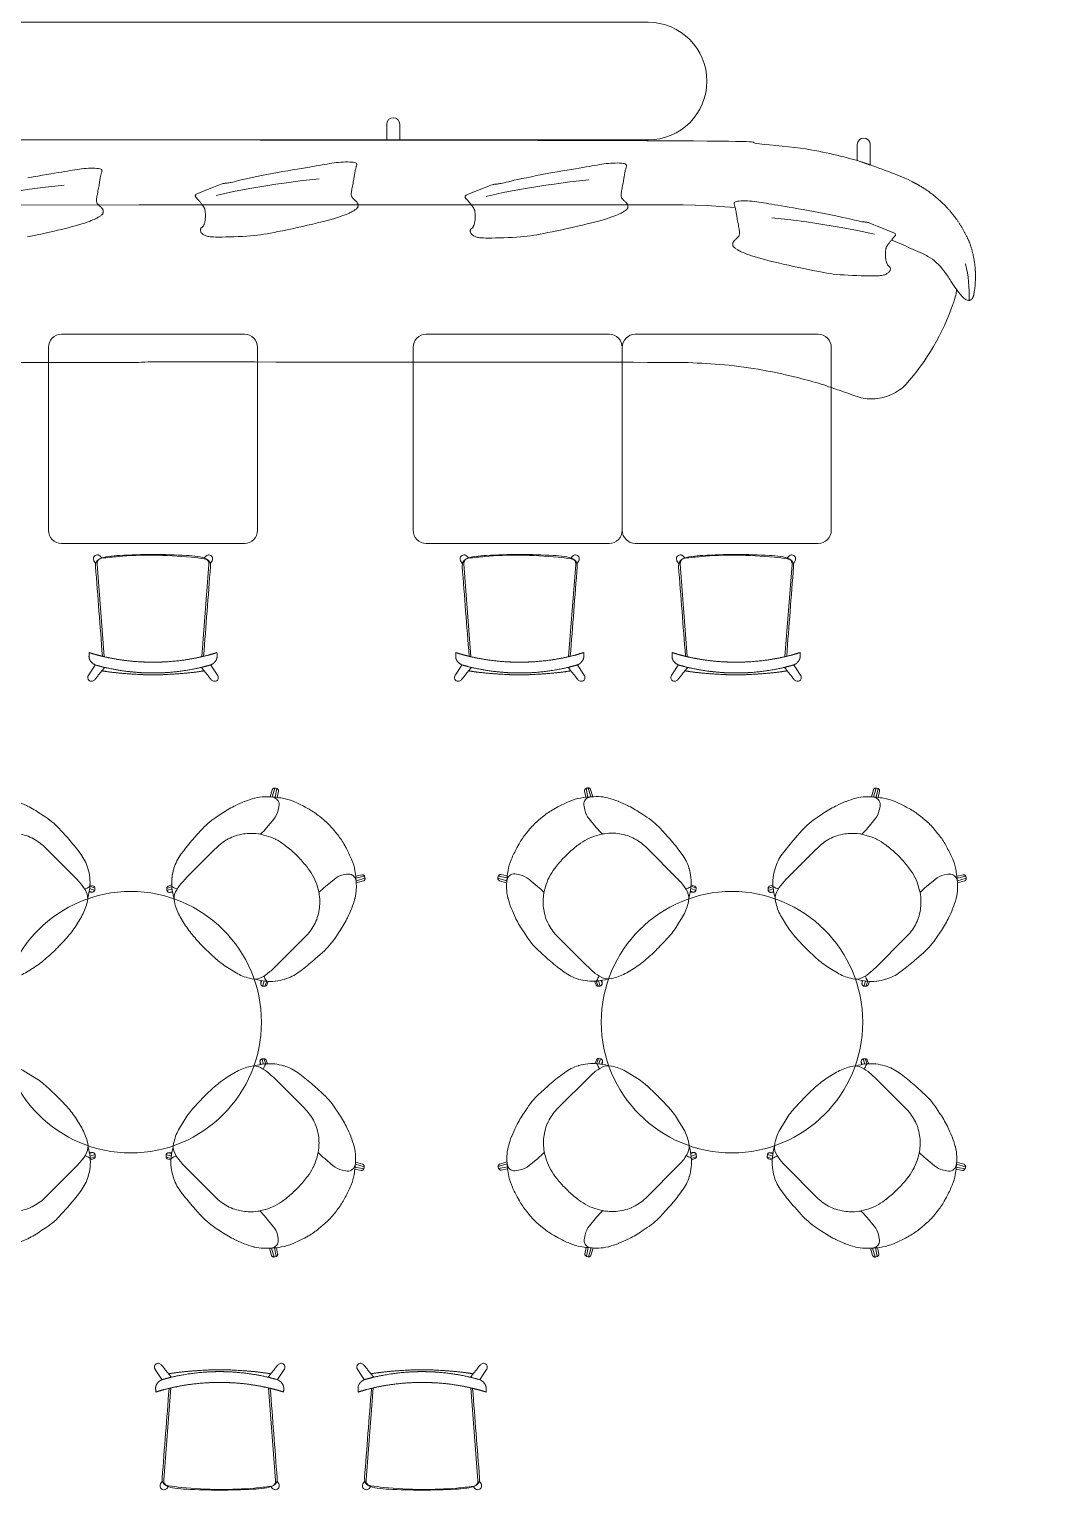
# Model space of a CAD drawing. Header units: centimetres. Extents: x 5488 to 20269, y -31398 to -19684.
# Drawn here: x 12702 to 13092, y -23802 to -23240 of the extents above; entities that cross this region are included whole.
import ezdxf

# ---------------------------------------------------------------- set-up
doc = ezdxf.new("R2010")
doc.units = ezdxf.units.CM
for name, color, linetype, lineweight in [('xxx_Auto_Kaplama_Ahşap', 34, 'Continuous', 0), ('xxx_Auto_Kaplama_Ahşap Tarama', 16, 'Continuous', 5), ('xxx_Auto_Tefris_Tefris', 32, 'Continuous', 15)]:
    doc.layers.add(name, color=color, linetype=linetype, lineweight=lineweight)

# ---------------------------------------------------------------- blocks, each defined once
blk = doc.blocks.new('lf14_plan')
at = {"linetype": 'ByBlock'}
for p, q in [((3768.38, 1203.16, -336.24), (3770.08, 1200.05, -336.24)), ((3769.07, 1203.57, -336.24), (3770.93, 1200.76, -336.24)), ((3816.49, 1203.57, -336.24), (3814.63, 1200.76, -336.24)), ((3817.18, 1203.16, -336.24), (3815.48, 1200.05, -336.24)), ((3767.11, 1148.71, -336.24), (3766.29, 1146.79, -336.24)), ((3767.84, 1148.12, -336.24), (3766.91, 1146.27, -336.24)), ((3768.63, 1147.54, -336.24), (3768.07, 1146.43, -336.24)), ((3816.93, 1147.54, -336.24), (3817.49, 1146.43, -336.24)), ((3817.72, 1148.12, -336.24), (3818.65, 1146.27, -336.24)), ((3818.45, 1148.71, -336.24), (3819.27, 1146.79, -336.24))]:
    blk.add_line(p, q, dxfattribs=at)
for p in [(3792.76, 1190.86, -336.24), (3792.8, 1190.86, -336.24)]:
    blk.add_line(p, (3792.78, 1190.86, -336.24))
at = {"elevation": -336.24}
for points in [[(3770.9, 1146.07), (3770.74, 1146.16, -0.03627), (3767.52, 1148.37), (3767.41, 1148.46, -0.057586), (3764.83, 1151.06), (3764.76, 1151.14, -0.042211), (3762.88, 1154), (3762.78, 1154.18, -0.043365), (3761.58, 1156.93, -0.046975), (3760.9, 1159.84), (3760.66, 1161.55, -0.020132), (3760.04, 1167.91), (3759.83, 1171.62, -0.063775), (3760.37, 1179.31), (3760.84, 1181.65, -0.011924), (3761.48, 1184.49, -0.019714), (3762.3, 1187.29), (3762.44, 1187.69, -0.020826), (3763.79, 1191.22), (3763.88, 1191.43, -0.028058), (3765.63, 1194.93), (3765.71, 1195.07, -0.063967), (3767.92, 1197.98), (3768.12, 1198.19, -0.021499), (3770.33, 1200.26, -0.02175), (3772.71, 1202.13), (3773.18, 1202.46, -0.05881), (3776.88, 1204.51), (3777.17, 1204.63, -0.025521), (3781.71, 1206.22), (3783.42, 1206.72, -0.028215), (3785.73, 1207.26, -0.018713), (3788.07, 1207.57), (3790.35, 1207.8, -0.024259), (3792.78, 1207.92, -0.024259), (3795.21, 1207.8), (3797.49, 1207.57, -0.018713), (3799.83, 1207.26, -0.028215), (3802.14, 1206.72), (3803.85, 1206.22, -0.025521), (3808.39, 1204.63), (3808.68, 1204.51, -0.05881), (3812.38, 1202.46), (3812.85, 1202.13, -0.02175), (3815.23, 1200.26, -0.021499), (3817.44, 1198.19), (3817.64, 1197.98, -0.063967), (3819.85, 1195.07), (3819.93, 1194.93, -0.028058), (3821.68, 1191.43), (3821.77, 1191.22, -0.020826), (3823.12, 1187.69), (3823.26, 1187.29, -0.019714), (3824.08, 1184.49, -0.011924), (3824.72, 1181.65), (3825.19, 1179.31, -0.063775), (3825.73, 1171.62), (3825.52, 1167.91, -0.020132), (3824.9, 1161.55), (3824.66, 1159.84, -0.046975), (3823.98, 1156.93, -0.043365), (3822.78, 1154.18), (3822.68, 1154, -0.042211), (3820.8, 1151.14), (3820.73, 1151.06, -0.057586), (3818.15, 1148.46), (3818.04, 1148.37, -0.03627), (3814.82, 1146.16), (3814.66, 1146.07)], [(3770.08, 1200.05), (3770.75, 1200.41, -0.111376), (3771.69, 1200.67, -0.059464), (3772.69, 1200.6), (3772.72, 1200.59, -0.127108), (3773.66, 1200.15), (3773.7, 1200.12, -0.074816), (3774.47, 1199.25), (3775.23, 1198.09, -0.12305), (3776.48, 1194.48), (3776.86, 1190.22, -0.024219), (3777, 1186.82)], [(3815.48, 1200.05), (3814.81, 1200.41, 0.111376), (3813.87, 1200.67, 0.059464), (3812.87, 1200.6), (3812.84, 1200.59, 0.127108), (3811.9, 1200.15), (3811.86, 1200.12, 0.074816), (3811.09, 1199.25), (3810.33, 1198.09, 0.12305), (3809.08, 1194.48), (3808.7, 1190.22, 0.024219), (3808.56, 1186.82)], [(3792.8, 1190.86), (3793.65, 1190.85), (3793.66, 1190.85, -0.027444), (3798.67, 1190.47), (3799.21, 1190.4), (3799.22, 1190.4, -0.046157), (3803.07, 1189.53), (3803.11, 1189.52), (3803.12, 1189.51, -0.053501), (3806.66, 1187.93), (3808.25, 1187), (3808.25, 1187, -0.003742), (3808.75, 1186.7), (3808.75, 1186.7), (3808.75, 1186.7, -0.036233), (3809.22, 1186.37), (3810.02, 1185.72), (3810.02, 1185.72, -0.033973), (3811.87, 1183.96), (3811.96, 1183.87), (3811.96, 1183.87, -0.043479), (3813.63, 1181.72), (3814.15, 1180.92, -0.047774), (3815.54, 1178.23), (3815.54, 1178.22, -0.048041), (3816.39, 1175.35), (3816.52, 1174.68, -0.04292), (3816.82, 1171.81, -0.004639), (3816.84, 1168.92), (3816.84, 1156.53, -0.015692), (3816.71, 1152.2), (3816.69, 1151.98, -0.063578), (3815.97, 1148.2), (3815.96, 1148.19, -0.177328), (3813.69, 1145.31), (3812.98, 1144.87), (3812.97, 1144.86, -0.077292), (3807.9, 1142.73), (3804.82, 1141.97), (3804.81, 1141.97, -0.044502), (3799.01, 1141.06), (3798.98, 1141.06), (3798.96, 1141.06, -0.016402), (3793.04, 1140.86), (3792.54, 1140.86), (3792.52, 1140.86, -0.016403), (3786.6, 1141.06), (3786.57, 1141.06), (3786.55, 1141.06, -0.044502), (3780.75, 1141.97), (3777.67, 1142.73), (3777.66, 1142.73, -0.077292), (3772.59, 1144.86), (3771.87, 1145.31), (3771.87, 1145.31, -0.177328), (3769.6, 1148.19), (3769.59, 1148.2, -0.063578), (3768.87, 1151.98), (3768.85, 1152.2, -0.015693), (3768.72, 1156.53), (3768.72, 1168.92, -0.004639), (3768.74, 1171.81, -0.04292), (3769.05, 1174.68), (3769.17, 1175.35, -0.048041), (3770.02, 1178.22), (3770.02, 1178.24, -0.047774), (3771.41, 1180.92), (3771.93, 1181.72), (3771.93, 1181.72, -0.043479), (3773.6, 1183.87), (3773.68, 1183.96), (3773.69, 1183.96, -0.033973), (3775.54, 1185.72), (3776.34, 1186.37), (3776.34, 1186.37, -0.036233), (3776.81, 1186.7), (3776.81, 1186.7), (3776.81, 1186.7, -0.003742), (3777.31, 1187), (3778.89, 1187.92), (3778.9, 1187.93, -0.053501), (3782.44, 1189.51), (3782.48, 1189.53), (3782.49, 1189.53, -0.046157), (3786.34, 1190.4), (3786.88, 1190.47), (3786.89, 1190.47, -0.027444), (3791.9, 1190.85), (3792.76, 1190.86)], [(3767.11, 1148.71), (3767.44, 1148.75, 0.112409), (3769.24, 1149.44)], [(3818.45, 1148.71), (3818.12, 1148.75, -0.112407), (3816.32, 1149.44)], [(3792.85, 1140.86, -0.000321), (3792.78, 1140.86, -0.000324), (3792.71, 1140.86)]]:
    blk.add_lwpolyline(points, format="xyb", dxfattribs=at)
at = {"linetype": 'ByBlock', "elevation": -336.24}
for points in [[(3769.49, 1199.52), (3768.13, 1202.01, -0.045905), (3768.06, 1202.18, -0.079303), (3768.03, 1202.36), (3768.03, 1202.41, -0.080807), (3768.08, 1202.71), (3768.1, 1202.76, -0.035554), (3768.18, 1202.96), (3768.19, 1202.99, -0.129021), (3768.31, 1203.11, -0.013239), (3768.45, 1203.21), (3768.55, 1203.27), (3768.94, 1203.5, -0.0544), (3769.2, 1203.62, -0.10313), (3769.48, 1203.65), (3769.54, 1203.65, -0.051281), (3769.76, 1203.6), (3769.78, 1203.6, -0.071643), (3769.95, 1203.52), (3769.98, 1203.5, -0.057606), (3770.08, 1203.41, -0.044491), (3770.17, 1203.31), (3771.53, 1201.24)], [(3816.07, 1199.52), (3817.43, 1202.01, 0.045905), (3817.5, 1202.18, 0.079303), (3817.53, 1202.36), (3817.53, 1202.41, 0.080807), (3817.48, 1202.71), (3817.46, 1202.76, 0.035554), (3817.38, 1202.96), (3817.37, 1202.99, 0.129021), (3817.25, 1203.11, 0.013239), (3817.11, 1203.21), (3817.01, 1203.27), (3816.62, 1203.5, 0.0544), (3816.36, 1203.62, 0.10313), (3816.08, 1203.65), (3816.03, 1203.65, 0.051281), (3815.8, 1203.6), (3815.78, 1203.6, 0.071643), (3815.61, 1203.52), (3815.58, 1203.5, 0.057606), (3815.48, 1203.41, 0.044491), (3815.39, 1203.31), (3814.03, 1201.24)], [(3766.66, 1149.1), (3766.11, 1147.79, 0.023529), (3766.05, 1147.64, 0.07714), (3766.03, 1147.49), (3766.03, 1147.46, 0.061474), (3766.05, 1147.27), (3766.1, 1147.08, 0.126302), (3766.21, 1146.88, 0.031772), (3766.39, 1146.71), (3766.81, 1146.35, 0.060488), (3767.02, 1146.22, 0.088296), (3767.25, 1146.15), (3767.31, 1146.15, 0.10125), (3767.67, 1146.18), (3767.71, 1146.2, 0.139609), (3768.08, 1146.44), (3768.2, 1146.57, 0.003961), (3768.51, 1146.94, 0.029652), (3768.8, 1147.32), (3768.84, 1147.39)], [(3818.9, 1149.1), (3819.45, 1147.79, -0.023529), (3819.51, 1147.64, -0.07714), (3819.53, 1147.49), (3819.53, 1147.46, -0.061474), (3819.51, 1147.27), (3819.46, 1147.08, -0.126302), (3819.35, 1146.88, -0.031772), (3819.17, 1146.71), (3818.75, 1146.35, -0.060488), (3818.54, 1146.22, -0.088296), (3818.31, 1146.15), (3818.25, 1146.15, -0.10125), (3817.89, 1146.18), (3817.85, 1146.2, -0.139609), (3817.48, 1146.44), (3817.36, 1146.57, -0.003961), (3817.05, 1146.94, -0.029652), (3816.76, 1147.32), (3816.72, 1147.39)]]:
    blk.add_lwpolyline(points, format="xyb", dxfattribs=at)
at = {"elevation": -336.24}
blk.add_lwpolyline([(3792.76, 1190.86), (3792.78, 1190.86), (3792.8, 1190.86)], dxfattribs=at)
blk.add_open_spline([(3792.8, 1207.92, -336.24), (3792.79, 1207.92, -336.24), (3792.78, 1207.92, -336.24)], degree=2)
blk = doc.blocks.new('*U12')
at = {"xscale": -1}
blk.add_blockref('lf14_plan', (3792.78, -1174.39, 336.24), dxfattribs=at)
blk = doc.blocks.new('yuvarlak masa')
at = {"color": 0, "linetype": 'ByBlock', "lineweight": -2}
blk.add_circle((0, 0), 50, dxfattribs=at)
at = {"color": 0, "linetype": 'ByBlock', "lineweight": -2, "transparency": 16777216}
for p, rotation in [((-51.97, 52.02), 44.99999999999983), ((52.02, 51.96), 314.9999999999998), ((-51.84, -52.15), 134.9999999999998), ((51.72, -52.24), 224.9999999999999)]:
    blk.add_blockref('*U12', p, dxfattribs=dict(at, rotation=rotation))
blk = doc.blocks.new('A$Cfd641517')
blk.add_lwpolyline([(89.43, -0.07), (89.43, -0.07), (89.43, 5.99, -1), (94.43, 5.99), (94.43, -0.08)], format="xyb")
at = {"elevation": -91.32}
blk.add_lwpolyline([(274.43, -1.8), (274.43, -9.63), (269.43, -7.86), (269.43, -1.8, -1)], format="xyb", close=True, dxfattribs=at)
for points in [[(-47.97, -37.11), (-46.16, -36.73), (-44.25, -36.33), (-42.28, -35.9), (-40.28, -35.46), (-38.3, -35.02), (-36.38, -34.57), (-34.55, -34.13), (-32.83, -33.7), (-31.25, -33.28), (-29.8, -32.88), (-28.46, -32.5), (-27.26, -32.13), (-26.17, -31.78), (-25.2, -31.46), (-24.35, -31.16), (-23.62, -30.88), (-22.99, -30.62), (-22.45, -30.39), (-21.99, -30.17), (-21.6, -29.97), (-21.26, -29.78), (-20.96, -29.6), (-20.69, -29.44), (-20.44, -29.28), (-20.21, -29.13), (-19.99, -28.98), (-19.8, -28.84), (-19.62, -28.69), (-19.46, -28.54), (-19.33, -28.39), (-19.22, -28.23), (-19.13, -28.07), (-19.07, -27.9), (-19.03, -27.72), (-19.01, -27.55), (-19.01, -27.37), (-19.02, -27.19), (-19.05, -27.02), (-19.1, -26.86), (-19.15, -26.7), (-19.22, -26.55), (-19.3, -26.4), (-19.4, -26.26), (-19.52, -26.11), (-19.65, -25.96), (-19.8, -25.81), (-19.97, -25.65), (-20.15, -25.48), (-20.35, -25.31), (-20.56, -25.13), (-20.76, -24.93), (-20.96, -24.73), (-21.14, -24.53), (-21.3, -24.31), (-21.43, -24.09), (-21.52, -23.86), (-21.59, -23.61), (-21.62, -23.35), (-21.62, -23.06), (-21.6, -22.75), (-21.56, -22.4), (-21.5, -22.02), (-21.43, -21.59), (-21.34, -21.12), (-21.25, -20.61), (-21.15, -20.07), (-21.04, -19.52), (-20.94, -18.97), (-20.84, -18.43), (-20.74, -17.91), (-20.65, -17.42), (-20.58, -16.97), (-20.52, -16.57), (-20.46, -16.19), (-20.41, -15.85), (-20.36, -15.53), (-20.32, -15.23), (-20.27, -14.94), (-20.22, -14.67), (-20.17, -14.39), (-20.12, -14.12), (-20.06, -13.86), (-20, -13.59), (-19.93, -13.34), (-19.86, -13.08), (-19.79, -12.83), (-19.71, -12.59), (-19.62, -12.35), (-19.56, -12.11), (-19.52, -11.89), (-19.53, -11.68), (-19.6, -11.49), (-19.76, -11.31), (-20.01, -11.16), (-20.38, -11.04), (-20.88, -10.94), (-21.49, -10.87), (-22.2, -10.82), (-22.98, -10.8), (-23.82, -10.8), (-24.69, -10.83), (-25.57, -10.88), (-26.46, -10.95), (-27.32, -11.04), (-28.17, -11.15), (-29.02, -11.28), (-29.9, -11.42), (-30.8, -11.57), (-31.76, -11.74), (-32.77, -11.92), (-33.85, -12.11), (-35.03, -12.31), (-36.29, -12.52), (-37.65, -12.75), (-39.1, -12.99), (-40.65, -13.24), (-42.3, -13.52), (-44.04, -13.82), (-45.9, -14.15), (-47.85, -14.5)], [(16.54, -20.77), (16.38, -20.95), (16.27, -21.11), (16.2, -21.25), (16.18, -21.38), (16.18, -21.49), (16.21, -21.6), (16.26, -21.69), (16.32, -21.78), (16.39, -21.87), (16.46, -21.96), (16.54, -22.05), (16.62, -22.15), (16.71, -22.25), (16.81, -22.37), (16.93, -22.49), (17.05, -22.63), (17.19, -22.78), (17.33, -22.95), (17.49, -23.13), (17.65, -23.32), (17.82, -23.53), (18, -23.73), (18.17, -23.95), (18.34, -24.16), (18.51, -24.38), (18.68, -24.6), (18.84, -24.82), (18.99, -25.03), (19.13, -25.23), (19.26, -25.43), (19.38, -25.61), (19.49, -25.78), (19.58, -25.93), (19.65, -26.08), (19.71, -26.22), (19.77, -26.36), (19.81, -26.51), (19.85, -26.67), (19.88, -26.86), (19.92, -27.07), (19.95, -27.31), (19.98, -27.58), (20.01, -27.87), (20.03, -28.19), (20.05, -28.52), (20.06, -28.86), (20.06, -29.21), (20.05, -29.56), (20.02, -29.92), (19.99, -30.27), (19.95, -30.61), (19.9, -30.94), (19.84, -31.26), (19.77, -31.56), (19.69, -31.84), (19.62, -32.1), (19.53, -32.33), (19.45, -32.53), (19.36, -32.71), (19.27, -32.87), (19.17, -33), (19.08, -33.12), (18.98, -33.23), (18.89, -33.31), (18.79, -33.39), (18.69, -33.46), (18.6, -33.53), (18.51, -33.59), (18.43, -33.67), (18.36, -33.75), (18.29, -33.85), (18.24, -33.97), (18.2, -34.11), (18.17, -34.27), (18.16, -34.45), (18.17, -34.64), (18.2, -34.83), (18.26, -35.03), (18.34, -35.23), (18.46, -35.43), (18.6, -35.62), (18.77, -35.8), (18.98, -35.97), (19.2, -36.13), (19.45, -36.29), (19.72, -36.43), (20, -36.56), (20.3, -36.68), (20.62, -36.78), (20.97, -36.88), (21.38, -36.96), (21.88, -37.03), (22.48, -37.08), (23.21, -37.12), (24.1, -37.14), (25.16, -37.15), (26.42, -37.14), (27.83, -37.12), (29.36, -37.08), (30.97, -37.03), (32.61, -36.96), (34.25, -36.88), (35.84, -36.78), (37.33, -36.68), (38.7, -36.56), (39.98, -36.42), (41.21, -36.27), (42.41, -36.09), (43.64, -35.89), (44.92, -35.65), (46.31, -35.39), (47.82, -35.08), (49.5, -34.74), (51.32, -34.36), (53.23, -33.96), (55.2, -33.53), (57.19, -33.09), (59.17, -32.65), (61.1, -32.2), (62.93, -31.76), (64.64, -31.33), (66.22, -30.91), (67.68, -30.51), (69.01, -30.13), (70.22, -29.76), (71.31, -29.42), (72.27, -29.09), (73.12, -28.79), (73.86, -28.51), (74.49, -28.25), (75.02, -28.02), (75.48, -27.8), (75.87, -27.6), (76.21, -27.41), (76.51, -27.23), (76.78, -27.07), (77.03, -26.91), (77.27, -26.76), (77.48, -26.61), (77.68, -26.47), (77.86, -26.32), (78.01, -26.17), (78.14, -26.02), (78.25, -25.86), (78.34, -25.7), (78.4, -25.53), (78.44, -25.35), (78.46, -25.18), (78.47, -25), (78.45, -24.82), (78.42, -24.65), (78.38, -24.49), (78.32, -24.33), (78.25, -24.18), (78.17, -24.03), (78.07, -23.89), (77.96, -23.74), (77.83, -23.59), (77.68, -23.44), (77.51, -23.28), (77.32, -23.11), (77.12, -22.94), (76.92, -22.76), (76.71, -22.56), (76.52, -22.37), (76.33, -22.16), (76.18, -21.94), (76.05, -21.72), (75.95, -21.49), (75.89, -21.24), (75.86, -20.98), (75.85, -20.7), (75.87, -20.38), (75.91, -20.04), (75.97, -19.65), (76.05, -19.22), (76.13, -18.75), (76.23, -18.24), (76.33, -17.7), (76.43, -17.15), (76.54, -16.6), (76.64, -16.06), (76.73, -15.54), (76.82, -15.05), (76.89, -14.61), (76.96, -14.2), (77.02, -13.83), (77.07, -13.48), (77.11, -13.16), (77.16, -12.86), (77.2, -12.57), (77.25, -12.3), (77.3, -12.02), (77.35, -11.75), (77.41, -11.49), (77.48, -11.23), (77.54, -10.97), (77.61, -10.71), (77.69, -10.46), (77.77, -10.22), (77.85, -9.98), (77.92, -9.74), (77.96, -9.52), (77.95, -9.31), (77.87, -9.12), (77.72, -8.95), (77.46, -8.79), (77.09, -8.67), (76.59, -8.57), (75.98, -8.5), (75.27, -8.45), (74.49, -8.43), (73.66, -8.43), (72.79, -8.46), (71.9, -8.51), (71.02, -8.58), (70.16, -8.67), (69.31, -8.78), (68.45, -8.91), (67.58, -9.05), (66.67, -9.21), (65.72, -9.37), (64.71, -9.56), (63.62, -9.75), (62.45, -9.95), (61.18, -10.16), (59.83, -10.38), (58.37, -10.62), (56.83, -10.88), (55.18, -11.15), (53.43, -11.45), (51.58, -11.78), (49.63, -12.13), (47.61, -12.51), (45.57, -12.89), (43.54, -13.28), (41.57, -13.67), (39.68, -14.05), (37.93, -14.41), (36.34, -14.75), (34.96, -15.06), (33.77, -15.33), (32.75, -15.58), (31.88, -15.79), (31.14, -15.97), (30.51, -16.12), (29.97, -16.25), (29.5, -16.34), (29.09, -16.41), (28.73, -16.46), (28.39, -16.49), (28.08, -16.51), (27.78, -16.54), (27.48, -16.57), (27.18, -16.62), (26.86, -16.69), (26.5, -16.79), (26.04, -16.94), (25.39, -17.19), (24.47, -17.55), (23.21, -18.06), (21.52, -18.75), (19.33, -19.64), (16.54, -20.77)], [(119.77, -21.16), (119.6, -21.34), (119.49, -21.5), (119.43, -21.64), (119.4, -21.77), (119.41, -21.88), (119.44, -21.99), (119.49, -22.08), (119.55, -22.17), (119.61, -22.26), (119.69, -22.35), (119.76, -22.44), (119.85, -22.54), (119.94, -22.64), (120.04, -22.76), (120.15, -22.88), (120.28, -23.02), (120.41, -23.17), (120.56, -23.34), (120.72, -23.52), (120.88, -23.72), (121.05, -23.92), (121.22, -24.12), (121.39, -24.34), (121.57, -24.56), (121.74, -24.77), (121.9, -24.99), (122.06, -25.21), (122.21, -25.42), (122.36, -25.62), (122.49, -25.82), (122.61, -26), (122.71, -26.17), (122.8, -26.32), (122.88, -26.47), (122.94, -26.61), (122.99, -26.75), (123.04, -26.9), (123.07, -27.06), (123.11, -27.25), (123.14, -27.46), (123.17, -27.7), (123.2, -27.97), (123.23, -28.26), (123.25, -28.58), (123.27, -28.91), (123.28, -29.25), (123.28, -29.6), (123.27, -29.95), (123.25, -30.31), (123.22, -30.66), (123.17, -31), (123.12, -31.33), (123.06, -31.65), (122.99, -31.95), (122.92, -32.24), (122.84, -32.49), (122.76, -32.72), (122.67, -32.92), (122.58, -33.1), (122.49, -33.26), (122.4, -33.39), (122.3, -33.51), (122.21, -33.62), (122.11, -33.7), (122.01, -33.78), (121.92, -33.85), (121.83, -33.92), (121.74, -33.98), (121.66, -34.06), (121.58, -34.14), (121.52, -34.24), (121.47, -34.36), (121.42, -34.5), (121.4, -34.66), (121.39, -34.84), (121.4, -35.03), (121.43, -35.22), (121.48, -35.42), (121.57, -35.62), (121.68, -35.82), (121.82, -36.01), (122, -36.19), (122.2, -36.36), (122.43, -36.53), (122.68, -36.68), (122.94, -36.82), (123.23, -36.95), (123.53, -37.07), (123.85, -37.18), (124.2, -37.27), (124.61, -37.35), (125.1, -37.42), (125.71, -37.47), (126.44, -37.51), (127.32, -37.53), (128.39, -37.54), (129.64, -37.53), (131.06, -37.51), (132.59, -37.47), (134.2, -37.42), (135.84, -37.35), (137.47, -37.27), (139.06, -37.18), (140.55, -37.07), (141.93, -36.95), (143.21, -36.81), (144.43, -36.66), (145.64, -36.48), (146.87, -36.28), (148.15, -36.05), (149.53, -35.78), (151.05, -35.47), (152.73, -35.13), (154.54, -34.75), (156.45, -34.35), (158.42, -33.92), (160.42, -33.49), (162.4, -33.04), (164.32, -32.59), (166.15, -32.15), (167.86, -31.72), (169.45, -31.3), (170.9, -30.9), (172.24, -30.52), (173.44, -30.15), (174.53, -29.81), (175.5, -29.48), (176.35, -29.18), (177.08, -28.9), (177.71, -28.64), (178.25, -28.41), (178.71, -28.19), (179.1, -27.99), (179.44, -27.8), (179.74, -27.62), (180, -27.46), (180.26, -27.3), (180.49, -27.15), (180.71, -27), (180.9, -26.86), (181.08, -26.71), (181.24, -26.56), (181.37, -26.41), (181.48, -26.26), (181.56, -26.09), (181.63, -25.92), (181.67, -25.74), (181.69, -25.57), (181.69, -25.39), (181.68, -25.22), (181.65, -25.04), (181.6, -24.88), (181.55, -24.72), (181.48, -24.57), (181.39, -24.42), (181.3, -24.28), (181.18, -24.13), (181.05, -23.98), (180.9, -23.83), (180.73, -23.67), (180.55, -23.51), (180.35, -23.33), (180.14, -23.15), (179.94, -22.96), (179.74, -22.76), (179.56, -22.55), (179.4, -22.33), (179.27, -22.11), (179.18, -21.88), (179.11, -21.63), (179.08, -21.37), (179.08, -21.09), (179.1, -20.77), (179.14, -20.43), (179.2, -20.04), (179.27, -19.61), (179.36, -19.14), (179.45, -18.63), (179.55, -18.09), (179.66, -17.54), (179.76, -16.99), (179.86, -16.45), (179.96, -15.93), (180.04, -15.44), (180.12, -15), (180.18, -14.59), (180.24, -14.22), (180.29, -13.87), (180.34, -13.55), (180.38, -13.25), (180.43, -12.97), (180.47, -12.69), (180.52, -12.41), (180.58, -12.14), (180.64, -11.88), (180.7, -11.62), (180.77, -11.36), (180.84, -11.1), (180.91, -10.85), (180.99, -10.61), (181.08, -10.37), (181.14, -10.14), (181.18, -9.91), (181.17, -9.7), (181.1, -9.51), (180.94, -9.34), (180.69, -9.18), (180.32, -9.06), (179.82, -8.96), (179.21, -8.89), (178.5, -8.84), (177.72, -8.82), (176.88, -8.83), (176.01, -8.85), (175.12, -8.9), (174.24, -8.97), (173.38, -9.06), (172.53, -9.17), (171.67, -9.3), (170.8, -9.44), (169.9, -9.6), (168.94, -9.77), (167.93, -9.95), (166.85, -10.14), (165.67, -10.34), (164.41, -10.55), (163.05, -10.77), (161.6, -11.01), (160.05, -11.27), (158.4, -11.54), (156.65, -11.84), (154.8, -12.17), (152.85, -12.52), (150.84, -12.9), (148.8, -13.28), (146.77, -13.67), (144.79, -14.06), (142.91, -14.44), (141.15, -14.8), (139.57, -15.14), (138.19, -15.45), (136.99, -15.72), (135.97, -15.97), (135.1, -16.18), (134.36, -16.36), (133.73, -16.51), (133.19, -16.64), (132.73, -16.73), (132.32, -16.8), (131.95, -16.85), (131.62, -16.88), (131.3, -16.9), (131, -16.93), (130.71, -16.96), (130.4, -17.01), (130.09, -17.08), (129.73, -17.18), (129.27, -17.33), (128.62, -17.58), (127.7, -17.94), (126.44, -18.45), (124.75, -19.14), (122.55, -20.03), (119.77, -21.16)], [(63.53, -14.89), (62.37, -15.01), (56.3, -15.68), (50.23, -16.5), (47.02, -16.96), (37.02, -18.58), (30.76, -19.78), (24.19, -21.2)], [(166.75, -15.28), (165.6, -15.4), (159.52, -16.07), (153.46, -16.89), (150.25, -17.35), (140.25, -18.98), (133.98, -20.17), (127.41, -21.59)], [(-33.95, -17.26), (-35.1, -17.38), (-41.18, -18.05), (-47.24, -18.86), (-50.45, -19.33), (-60.45, -20.95), (-66.72, -22.15), (-73.29, -23.57)], [(222.74, -25.9), (216.8, -25.41), (212.15, -25.14), (207.5, -24.95), (202.84, -24.85), (3.95, -24.85), (-5.34, -24.85), (-207.46, -24.95), (-212.11, -25.14), (-216.76, -25.41), (-221.28, -25.78)], [(283.72, -35.64), (283.89, -35.82), (284, -35.98), (284.06, -36.12), (284.09, -36.25), (284.08, -36.36), (284.05, -36.47), (284, -36.56), (283.94, -36.65), (283.87, -36.74), (283.8, -36.83), (283.73, -36.92), (283.64, -37.02), (283.55, -37.12), (283.45, -37.23), (283.34, -37.36), (283.21, -37.5), (283.08, -37.65), (282.93, -37.82), (282.77, -38), (282.61, -38.19), (282.44, -38.4), (282.27, -38.6), (282.1, -38.82), (281.92, -39.03), (281.75, -39.25), (281.59, -39.47), (281.43, -39.69), (281.28, -39.9), (281.13, -40.1), (281, -40.3), (280.88, -40.48), (280.78, -40.65), (280.69, -40.8), (280.61, -40.95), (280.55, -41.09), (280.5, -41.23), (280.45, -41.38), (280.41, -41.54), (280.38, -41.73), (280.35, -41.94), (280.32, -42.18), (280.28, -42.45), (280.26, -42.74), (280.23, -43.06), (280.22, -43.39), (280.21, -43.73), (280.21, -44.08), (280.22, -44.43), (280.24, -44.79), (280.27, -45.14), (280.32, -45.48), (280.37, -45.81), (280.43, -46.13), (280.5, -46.43), (280.57, -46.71), (280.65, -46.97), (280.73, -47.2), (280.82, -47.4), (280.91, -47.58), (281, -47.74), (281.09, -47.87), (281.19, -47.99), (281.28, -48.09), (281.38, -48.18), (281.48, -48.26), (281.57, -48.33), (281.66, -48.39), (281.75, -48.46), (281.83, -48.54), (281.91, -48.62), (281.97, -48.72), (282.02, -48.84), (282.07, -48.98), (282.09, -49.14), (282.1, -49.32), (282.09, -49.5), (282.06, -49.7), (282.01, -49.9), (281.92, -50.1), (281.81, -50.3), (281.66, -50.49), (281.49, -50.67), (281.29, -50.84), (281.06, -51), (280.81, -51.16), (280.55, -51.3), (280.26, -51.43), (279.96, -51.55), (279.64, -51.65), (279.29, -51.75), (278.88, -51.83), (278.39, -51.9), (277.78, -51.95), (277.05, -51.99), (276.17, -52.01), (275.1, -52.02), (273.85, -52.01), (272.43, -51.99), (270.9, -51.95), (269.29, -51.9), (267.65, -51.83), (266.01, -51.75), (264.43, -51.65), (262.93, -51.55), (261.56, -51.43), (260.28, -51.29), (259.06, -51.14), (257.85, -50.96), (256.62, -50.76), (255.34, -50.52), (253.96, -50.26), (252.44, -49.95), (250.76, -49.61), (248.95, -49.23), (247.04, -48.83), (245.07, -48.4), (243.07, -47.96), (241.09, -47.52), (239.17, -47.07), (237.34, -46.63), (235.62, -46.2), (234.04, -45.78), (232.59, -45.38), (231.25, -45), (230.05, -44.63), (228.96, -44.28), (227.99, -43.96), (227.14, -43.66), (226.41, -43.38), (225.78, -43.12), (225.24, -42.89), (224.78, -42.67), (224.39, -42.47), (224.05, -42.28), (223.75, -42.1), (223.48, -41.94), (223.23, -41.78), (223, -41.63), (222.78, -41.48), (222.59, -41.34), (222.41, -41.19), (222.25, -41.04), (222.12, -40.89), (222.01, -40.73), (221.92, -40.57), (221.86, -40.4), (221.82, -40.22), (221.8, -40.05), (221.8, -39.87), (221.81, -39.69), (221.84, -39.52), (221.89, -39.36), (221.94, -39.2), (222.01, -39.05), (222.09, -38.9), (222.19, -38.76), (222.31, -38.61), (222.44, -38.46), (222.59, -38.31), (222.76, -38.15), (222.94, -37.98), (223.14, -37.81), (223.35, -37.63), (223.55, -37.43), (223.75, -37.23), (223.93, -37.03), (224.09, -36.81), (224.22, -36.59), (224.31, -36.36), (224.38, -36.11), (224.41, -35.85), (224.41, -35.56), (224.39, -35.25), (224.35, -34.9), (224.29, -34.52), (224.22, -34.09), (224.13, -33.62), (224.04, -33.11), (223.94, -32.57), (223.83, -32.02), (223.73, -31.47), (223.63, -30.93), (223.53, -30.41), (223.44, -29.92), (223.37, -29.47), (223.31, -29.07), (223.25, -28.7), (223.2, -28.35), (223.15, -28.03), (223.11, -27.73), (223.06, -27.44), (223.01, -27.17), (222.96, -26.89), (222.91, -26.62), (222.85, -26.36), (222.79, -26.09), (222.72, -25.84), (222.65, -25.58), (222.58, -25.33), (222.5, -25.09), (222.41, -24.85), (222.35, -24.61), (222.31, -24.39), (222.32, -24.18), (222.39, -23.99), (222.55, -23.81), (222.8, -23.66), (223.17, -23.54), (223.67, -23.44), (224.28, -23.37), (224.99, -23.32), (225.77, -23.3), (226.61, -23.3), (227.48, -23.33), (228.36, -23.38), (229.25, -23.45), (230.11, -23.54), (230.96, -23.65), (231.81, -23.78), (232.69, -23.92), (233.59, -24.07), (234.55, -24.24), (235.56, -24.42), (236.64, -24.61), (237.82, -24.81), (239.08, -25.02), (240.44, -25.25), (241.89, -25.49), (243.44, -25.74), (245.09, -26.02), (246.83, -26.32), (248.69, -26.65), (250.64, -27), (252.65, -27.38), (254.69, -27.76), (256.72, -28.15), (258.7, -28.54), (260.58, -28.92), (262.34, -29.28), (263.92, -29.62), (265.3, -29.93), (266.5, -30.2), (267.52, -30.44), (268.39, -30.66), (269.13, -30.84), (269.76, -30.99), (270.29, -31.12), (270.76, -31.21), (271.17, -31.28), (271.54, -31.33), (271.87, -31.36), (272.19, -31.38), (272.49, -31.41), (272.78, -31.44), (273.08, -31.49), (273.4, -31.55), (273.76, -31.65), (274.22, -31.81), (274.87, -32.06), (275.79, -32.42), (277.05, -32.93), (278.74, -33.62), (280.94, -34.51), (283.72, -35.64)], [(236.74, -29.76), (237.89, -29.88), (243.97, -30.55), (250.03, -31.36), (253.24, -31.83), (263.24, -33.45), (269.51, -34.65), (276.08, -36.07)], [(287.23, -40.3), (283.05, -38.52), (282.51, -38.31)]]:
    blk.add_lwpolyline(points)
blk.add_rational_spline([(-312.4, -61.37), (-313.22, -61.17), (-313.86, -60.23), (-314.04, -58.95), (-315.32, -52.41), (-314.78, -45.77), (-312.47, -39.52), (-308.48, -29.9), (-301.33, -21.93), (-292.21, -16.92), (-291.16, -16.37), (-290.11, -15.82), (-289.04, -15.3), (-284.09, -12.89), (-278.81, -11.18), (-273.49, -9.13), (-267.26, -6.99), (-260.98, -5.61), (-254.65, -4.45), (-245.9, -2.8), (-236.69, -1.64), (-227.46, -0.97), (-217.7, -0.28), (-207.92, -0.14), (-0.67, 0), (207.96, -0.14), (217.74, -0.28), (227.5, -0.97), (236.73, -1.64), (245.93, -2.8), (255.04, -4.45), (261.02, -5.61), (267.3, -6.99), (273.52, -9.31), (278.85, -11.18), (284.12, -12.89), (289.08, -15.3), (290.15, -15.82), (291.2, -16.37), (292.25, -16.92), (301.37, -21.93), (308.51, -29.9), (312.5, -39.52), (314.7, -45.79), (315.23, -52.41), (314.07, -58.95), (313.89, -60.23), (313.26, -61.17), (312.44, -61.37)], [1, 1, 1, 1, 0.975140189913, 0.975140189913, 1, 1, 1, 1, 1, 1, 1, 1, 1, 1, 1, 1, 1, 1, 1, 1, 1, 1, 1, 1, 1, 1, 1, 1, 1, 1, 1, 1, 1, 1, 1, 1, 1, 1, 1, 1, 1, 0.978284231386, 0.978284231386, 1, 1, 1, 1], degree=3, knots=[0, 0, 0, 0, 1, 1, 1, 1.547896, 1.547896, 1.547896, 2.547896, 2.547896, 2.547896, 3.547896, 3.547896, 3.547896, 4.547896, 4.547896, 4.547896, 5.547896, 5.547896, 5.547896, 6.547896, 6.547896, 6.547896, 7.547896, 7.547896, 7.547896, 8.547896, 8.547896, 8.547896, 9.547896, 9.547896, 9.547896, 10.547896, 10.547896, 10.547896, 11.547896, 11.547896, 11.547896, 12.547896, 12.547896, 12.547896, 13.547896, 13.547896, 13.547896, 14.059772, 14.059772, 14.059772, 15.059772, 15.059772, 15.059772, 15.059772])
for points, knots in [([(312.44, -61.37), (312.33, -61.39), (312.23, -61.32), (312.2, -61.21), (312.2, -61.32), (312.11, -61.41), (312.01, -61.41), (312.01, -61.41), (311.99, -61.41), (311.99, -61.41), (311.66, -61.39), (311.32, -61.25), (311.01, -60.99), (310.76, -60.85), (310.5, -60.7), (310.26, -60.53), (309.97, -60.31), (309.72, -60.05), (309.47, -59.78), (307.85, -58.03), (306.53, -56.05), (305.25, -54.05), (304.39, -52.7), (303.56, -51.35), (302.59, -50.07), (300.93, -47.87), (298.88, -45.88), (296.48, -44.54), (295.79, -44.15), (295.06, -43.82), (294.34, -43.49), (291.97, -42.42), (289.6, -41.36), (287.23, -40.3), (287.23, -40.3), (287.23, -40.3), (287.23, -40.3)], [0, 0, 0, 0, 1, 1, 1, 2, 2, 2, 3, 3, 3, 4, 4, 4, 5, 5, 5, 6, 6, 6, 7, 7, 7, 8, 8, 8, 9, 9, 9, 10, 10, 10, 11, 11, 11, 12, 12, 12, 12]), ([(307.46, -57.32), (307.45, -57.39), (307.44, -57.46), (307.43, -57.53), (307.4, -57.77), (307.37, -58.02), (307.33, -58.27), (307.19, -59.06), (307.01, -59.84), (306.79, -60.62), (306.61, -61.26), (306.4, -61.9), (306.18, -62.53), (302.24, -74), (296.05, -84.57), (287.96, -93.61), (287.23, -94.47), (286.46, -95.08), (285.63, -95.65), (284.65, -96.32), (283.59, -96.92), (282.49, -97.43), (281.3, -97.96), (280.05, -98.38), (278.77, -98.66), (277.68, -98.9), (276.56, -99.03), (275.44, -99.07), (274.45, -99.09), (273.47, -99.04), (272.49, -98.91), (271.43, -98.77), (270.38, -98.53), (269.36, -98.2), (268.8, -98.02), (268.25, -97.82), (267.71, -97.61), (266.45, -97.15), (265.19, -96.69), (263.92, -96.24), (262.11, -95.61), (260.29, -94.99), (258.45, -94.4), (257.41, -93.96), (256.01, -93.52), (254.6, -93.11), (251.77, -92.27), (248.93, -91.5), (246.06, -90.79), (236.44, -88.41), (226.63, -86.66), (216.76, -85.86), (212.2, -85.49), (207.63, -85.32), (203.06, -85.12), (201.43, -85.04), (0.95, -84.96), (-0.67, -84.88), (-2.3, -84.96), (-3.93, -85.04), (-5.56, -85.12), (-207.59, -85.32), (-212.17, -85.49), (-216.73, -85.86), (-226.6, -86.66), (-236.4, -88.41), (-246.02, -90.79), (-248.89, -91.5), (-251.74, -92.27), (-254.21, -93.11), (-255.62, -93.52), (-257.02, -93.96), (-258.42, -94.4), (-260.25, -94.99), (-262.07, -95.61), (-263.89, -96.24), (-265.15, -96.69), (-266.42, -97.15), (-267.67, -97.61), (-268.22, -97.82), (-268.76, -98.02), (-269.32, -98.2), (-270.34, -98.53), (-271.39, -98.77), (-272.45, -98.91), (-273.43, -99.04), (-274.42, -99.09), (-275.4, -99.07), (-276.52, -99.03), (-277.64, -98.9), (-278.74, -98.66), (-280.01, -98.38), (-281.26, -97.96), (-282.45, -97.43), (-283.55, -96.92), (-284.61, -96.32), (-285.59, -95.65), (-286.42, -95.08), (-287.19, -94.47), (-287.93, -93.61), (-296.01, -84.57), (-302.2, -74), (-309.31, -59.65)], [0, 0, 0, 0, 0.109097, 0.109097, 0.109097, 1.109097, 1.109097, 1.109097, 2.109097, 2.109097, 2.109097, 3.109097, 3.109097, 3.109097, 4.109097, 4.109097, 4.109097, 5.109097, 5.109097, 5.109097, 6.109097, 6.109097, 6.109097, 7.109097, 7.109097, 7.109097, 8.109097, 8.109097, 8.109097, 9.109097, 9.109097, 9.109097, 10.109097, 10.109097, 10.109097, 11.109097, 11.109097, 11.109097, 12.109097, 12.109097, 12.109097, 13.109097, 13.109097, 13.109097, 14.109097, 14.109097, 14.109097, 15.109097, 15.109097, 15.109097, 16.109097, 16.109097, 16.109097, 17.109097, 17.109097, 17.109097, 18.109097, 18.109097, 18.109097, 19.109097, 19.109097, 19.109097, 20.109097, 20.109097, 20.109097, 21.109097, 21.109097, 21.109097, 22.109097, 22.109097, 22.109097, 23.109097, 23.109097, 23.109097, 24.109097, 24.109097, 24.109097, 25.109097, 25.109097, 25.109097, 26.109097, 26.109097, 26.109097, 27.109097, 27.109097, 27.109097, 28.109097, 28.109097, 28.109097, 29.109097, 29.109097, 29.109097, 30.109097, 30.109097, 30.109097, 31.109097, 31.109097, 31.109097, 32.109097, 32.109097, 32.109097, 33.109097, 33.109097, 33.109097, 33.109097])]:
    blk.add_open_spline(points, degree=3, knots=knots)
blk.add_open_spline([(310.9, -47.44), (311.96, -51.95), (312.39, -56.59), (312.2, -61.21)], degree=3)
blk = doc.blocks.new('A$C3BA91E39')
for p, q in [((-22.6, 3.21), (-21.91, 4.4)), ((-19.62, 2.18), (-20.22, 1.5)), ((19.62, 2.18), (20.22, 1.5)), ((22.6, 3.21), (21.91, 4.4))]:
    blk.add_line(p, q)
for points in [[(-18.67, 39.93), (-21.4, 4.54)], [(21.41, 4.74), (18.71, 39.92)]]:
    blk.add_lwpolyline(points)
for points, knots in [([(-22.37, 48.86), (-22.72, 49.18), (-23.31, 49.4), (-24, 49.34), (-24.59, 48.97), (-24.91, 48.44), (-24.98, 47.71), (-24.86, 47.31), (-24.74, 47.1)], [45.406802, 45.406802, 45.406802, 45.406802, 55.607502, 60.594744, 68.216117, 73.262416, 78.373664, 86.053883, 86.053883, 86.053883, 86.053883]), ([(22.37, 48.86), (22.72, 49.18), (23.31, 49.4), (24, 49.34), (24.59, 48.97), (24.91, 48.44), (24.98, 47.71), (24.86, 47.31), (24.74, 47.1)], [45.406802, 45.406802, 45.406802, 45.406802, 55.607502, 60.594744, 68.216117, 73.262416, 78.373664, 86.053883, 86.053883, 86.053883, 86.053883]), ([(-19.36, 39.79), (-19.36, 39.75), (-19.36, 39.72), (-19.36, 39.68), (-20.24, 28.26), (-21.12, 16.83), (-22, 5.41), (-22.04, 4.25), (-21.32, 2.43), (-16.5, 1.43), (-9.98, 0.99), (-4.36, 0.87), (4.36, 0.87), (9.98, 0.99), (16.5, 1.43), (21.32, 2.43), (22.04, 4.25), (22, 5.41), (21.12, 16.83), (20.24, 28.26), (19.36, 39.68), (19.36, 39.72), (19.36, 39.75), (19.36, 39.79)], [0, 0, 0, 0, 1.079773, 1.079773, 1.079773, 350.832555, 350.832555, 350.832555, 388.883939, 420.361648, 463.236225, 593.242298, 593.242298, 723.248372, 766.122948, 797.600658, 835.652042, 835.652042, 835.652042, 1185.404823, 1185.404823, 1185.404823, 1186.484597, 1186.484597, 1186.484597, 1186.484597]), ([(-20.22, 1.5), (-20.33, 1.38), (-20.58, 1.17), (-21.1, 0.97), (-21.76, 1), (-22.42, 1.38), (-22.8, 2.04), (-22.82, 2.71), (-22.68, 3.07), (-22.6, 3.21)], [9.279478, 9.279478, 9.279478, 9.279478, 14.225749, 19.116461, 26.0635, 33.675031, 41.415263, 48.296948, 53.217523, 53.217523, 53.217523, 53.217523]), ([(-21.4, 4.54), (-21.42, 4.07), (-21.16, 2.8), (-20.07, 2.39), (-19.57, 2.28)], [0, 0, 0, 0, 14.415075, 30.666942, 30.666942, 30.666942, 30.666942]), ([(-19.57, 2.28), (-17.5, 2.02), (-10.98, 1.34), (0.46, 0.9), (11.47, 1.49), (17.98, 2.27), (19.62, 2.49)], [0, 0, 0, 0, 63.842322, 200.29661, 349.823891, 400.581094, 400.581094, 400.581094, 400.581094]), ([(21.41, 4.74), (21.45, 4.21), (21.27, 3.01), (20.14, 2.57), (19.62, 2.49)], [0, 0, 0, 0, 16.140804, 32.244106, 32.244106, 32.244106, 32.244106]), ([(20.22, 1.5), (20.33, 1.38), (20.58, 1.17), (21.1, 0.97), (21.76, 1), (22.42, 1.38), (22.8, 2.04), (22.82, 2.71), (22.68, 3.07), (22.6, 3.21)], [9.279478, 9.279478, 9.279478, 9.279478, 14.225749, 19.116461, 26.0635, 33.675031, 41.415263, 48.296948, 53.217523, 53.217523, 53.217523, 53.217523])]:
    blk.add_open_spline(points, degree=3, knots=knots)
for points in [[(-24.74, 47.1), (-23.4, 45.09), (-22.06, 43.08)], [(-18.51, 44.02), (-20.44, 46.44), (-22.37, 48.86)], [(18.51, 44.02), (20.44, 46.44), (22.37, 48.86)], [(24.74, 47.1), (23.4, 45.09), (22.06, 43.08)]]:
    blk.add_open_spline(points, degree=2)
for points, weights, degree, knots in [([(-1.27, 42.03), (-2.03, 42.02), (-3.08, 41.99), (-4.74, 41.92), (-8.94, 41.65), (-13.97, 40.95), (-18.39, 40.06), (-22.62, 38.99), (-24.48, 38.35), (-24.48, 39.7), (-24.56, 40.39), (-24.18, 41.23), (-23.92, 41.62), (-23.62, 42.01), (-23.13, 42.55), (-22.5, 42.97), (-21.7, 43.2), (-21.15, 43.35), (-19.99, 43.66), (-16.16, 44.64), (-9.96, 45.65), (-5.59, 45.99), (-3.32, 46.15), (-1.6, 46.17), (1.6, 46.17), (3.32, 46.15), (5.59, 45.99), (9.96, 45.65), (16.16, 44.64), (19.99, 43.66), (21.15, 43.35), (21.7, 43.2), (22.5, 42.97), (23.13, 42.55), (23.62, 42.01), (23.92, 41.62), (24.18, 41.23), (24.56, 40.39), (24.48, 39.7), (24.48, 38.35), (22.62, 38.99), (18.39, 40.06), (13.97, 40.95), (8.94, 41.65), (4.74, 41.92), (3.08, 41.99), (1.5, 42.04), (-0.5, 42.04), (-1.27, 42.03)], [1, 1, 1, 1, 1, 1, 1, 1, 1, 1, 1, 1, 1, 1, 1.0014775405, 1.01508629878, 1.04082627484, 1.04082627484, 1.04082627484, 1.04082627484, 1.0397115628, 1.04082627484, 1.04037933374, 1.0401102332, 1.0401102332, 1.04037933374, 1.04082627484, 1.0397115628, 1.04082627484, 1.04082627484, 1.04082627484, 1.04082627484, 1.01508629878, 1.0014775405, 1, 1, 1, 1, 1, 1, 1, 1, 1, 1, 1, 1, 1, 1, 1], 3, [234.233276, 234.233276, 234.233276, 234.233276, 278.404006, 322.574737, 322.574737, 379.476961, 436.409958, 491.148605, 491.148605, 491.148605, 503.021754, 517.045199, 521.561803, 521.561803, 521.561803, 535.662286, 535.662286, 535.662286, 568.044571, 626.192204, 685.306501, 685.306501, 685.306501, 732.775382, 732.775382, 780.244264, 780.244264, 780.244264, 839.35856, 897.506193, 929.888478, 929.888478, 929.888478, 943.988961, 943.988961, 943.988961, 948.505565, 962.529011, 974.40216, 974.40216, 974.40216, 1029.140806, 1086.073804, 1142.976028, 1142.976028, 1142.976028, 1187.146758, 1231.317489, 1231.317489, 1231.317489, 1231.317489]), ([(-19.57, 45.35), (-15.64, 46.01), (-10.43, 46.43), (-4.68, 46.83), (-1.34, 46.86), (1.34, 46.86), (4.68, 46.83), (10.43, 46.43), (15.64, 46.01), (19.57, 45.35)], [1, 1, 1, 0.99993673725, 0.999937699506, 0.999937699506, 0.99993673725, 1, 1, 1], 2, [0, 0, 0, 97.445571, 97.445571, 138.789057, 165.362994, 191.936931, 233.280417, 233.280417, 330.725988, 330.725988, 330.725988])]:
    blk.add_rational_spline(points, weights, degree=degree, knots=knots)

msp = doc.modelspace()

# ---------------------------------------------------------------- hatches: boundary and pattern name
at = {"layer": 'xxx_Auto_Kaplama_Ahşap Tarama'}
h = msp.add_hatch(dxfattribs=at)
h.set_pattern_fill('AR-CONC', color=256, scale=0.5)
h.set_pattern_definition([(50, (809.53, -3617.59), (91.09233, -7.96954), [9.525, -104.775]), (355, (809.53, -3617.59), (-17.6217, 95.52842), [7.62, -83.8203]), (100.45144, (817.12, -3618.255), (73.47062, 87.55888), [8.095, -89.04512]), (46.1842, (809.53, -3592.19), (135.5395, -21.02116), [14.2875, -157.1625]), (96.63556, (820.83, -3593.94), (118.70207, 123.71306), [12.1425, -133.5678]), (351.18415, (809.53, -3592.19), (118.70207, 123.71306), [11.43, -125.72987]), (21, (822.23, -3598.54), (75.8072, -51.1326), [9.525, -104.775]), (326, (822.23, -3598.54), (30.901, 92.09398), [7.62, -83.82]), (71.45144, (828.55, -3602.8), (106.7082, 40.96138), [8.095, -89.04497]), (37.5, (809.53, -3617.59), (1.5443, 42.27752), [0, -82.804, 0, -85.09, 0, -84.1375]), (7.5, (809.53, -3617.59), (33.40983, 50.09029), [0, -48.514, 0, -80.899, 0, -32.0675]), (327.5, (781.21, -3617.59), (67.795298, -2.864372), [0, -31.75, 0, -99.06, 0, -131.445]), (317.5, (768.51, -3617.59), (74.06459, 12.71325), [0, -41.275, 0, -65.786, 0, -93.345])])
edge = h.paths.add_edge_path()
edge.add_line((9312.93, -27555.32), (9330.63, -27555.32))
edge.add_arc((9330.63, -27548.32), 7, 270, 349.5592)
edge.add_arc((-12655703.85, 2009176.56), 12827763.88, 350.864209315, 350.864469123)
edge.add_line((9346.75, -27492.16), (9332.45, -27492.16))
edge.add_line((9332.45, -27492.16), (9332.45, -27061.1))
edge.add_line((9332.45, -27061.1), (9346.75, -27061.1))
edge.add_arc((-12660642.43, -2064524.01), 12832765.91, 9.135530923, 9.13579064)
edge.add_arc((9330.63, -27004.94), 7, 10.4408, 90)
edge.add_line((9330.63, -26997.94), (9312.93, -26997.94))
edge.add_arc((9312.93, -27004.94), 7, 90, 170.4864)
edge.add_arc((10864.46, -27276.63), 1582.14, 170.06944, 189.93056)
edge.add_arc((9312.93, -27548.32), 7, 189.5136, 270)

# ---------------------------------------------------------------- linework, layer by layer
at = {"layer": 'xxx_Auto_Kaplama_Ahşap'}
msp.add_lwpolyline([(12568.49, -23237.57), (12938.49, -23237.57, -1), (12938.49, -23282.57), (12568.49, -23282.57, -1)], format="xyb", close=True, dxfattribs=at)
at = {"layer": 'xxx_Auto_Tefris_Tefris'}
for points in [[(12784.06, -23436.92), (12714.06, -23436.92, -0.414214), (12709.06, -23431.92), (12709.06, -23361.92, -0.414214), (12714.06, -23356.92), (12784.06, -23356.92, -0.414214), (12789.06, -23361.92), (12789.06, -23431.92, -0.414214)], [(12853.57, -23436.92), (12923.57, -23436.92, 0.414214), (12928.57, -23431.92), (12928.57, -23361.92, 0.414214), (12923.57, -23356.92), (12853.57, -23356.92, 0.414214), (12848.57, -23361.92), (12848.57, -23431.92, 0.414214)], [(12933.57, -23436.92), (13003.57, -23436.92, 0.414214), (13008.57, -23431.92), (13008.57, -23361.92, 0.414214), (13003.57, -23356.92), (12933.57, -23356.92, 0.414214), (12928.57, -23361.92), (12928.57, -23431.92, 0.414214)]]:
    msp.add_lwpolyline(points, format="xyb", close=True, dxfattribs=at)

# ---------------------------------------------------------------- block references
for name, p in [('A$Cfd641517', (12749.06, -23282.57)), ('yuvarlak masa', (12740.57, -23620.07)), ('yuvarlak masa', (12970.57, -23620.07))]:
    msp.add_blockref(name, p, dxfattribs=at)
at = {"layer": 'xxx_Auto_Tefris_Tefris', "xscale": -1, "rotation": 180}
for p in [(12749.07, -23440.31), (12889.36, -23440.31), (12972.13, -23440.31)]:
    msp.add_blockref('A$C3BA91E39', p, dxfattribs=at)
at = {"layer": 'xxx_Auto_Tefris_Tefris', "xscale": -1}
for p in [(12774.57, -23799.92), (12851.99, -23799.92)]:
    msp.add_blockref('A$C3BA91E39', p, dxfattribs=at)

doc.saveas('drawing.dxf')
